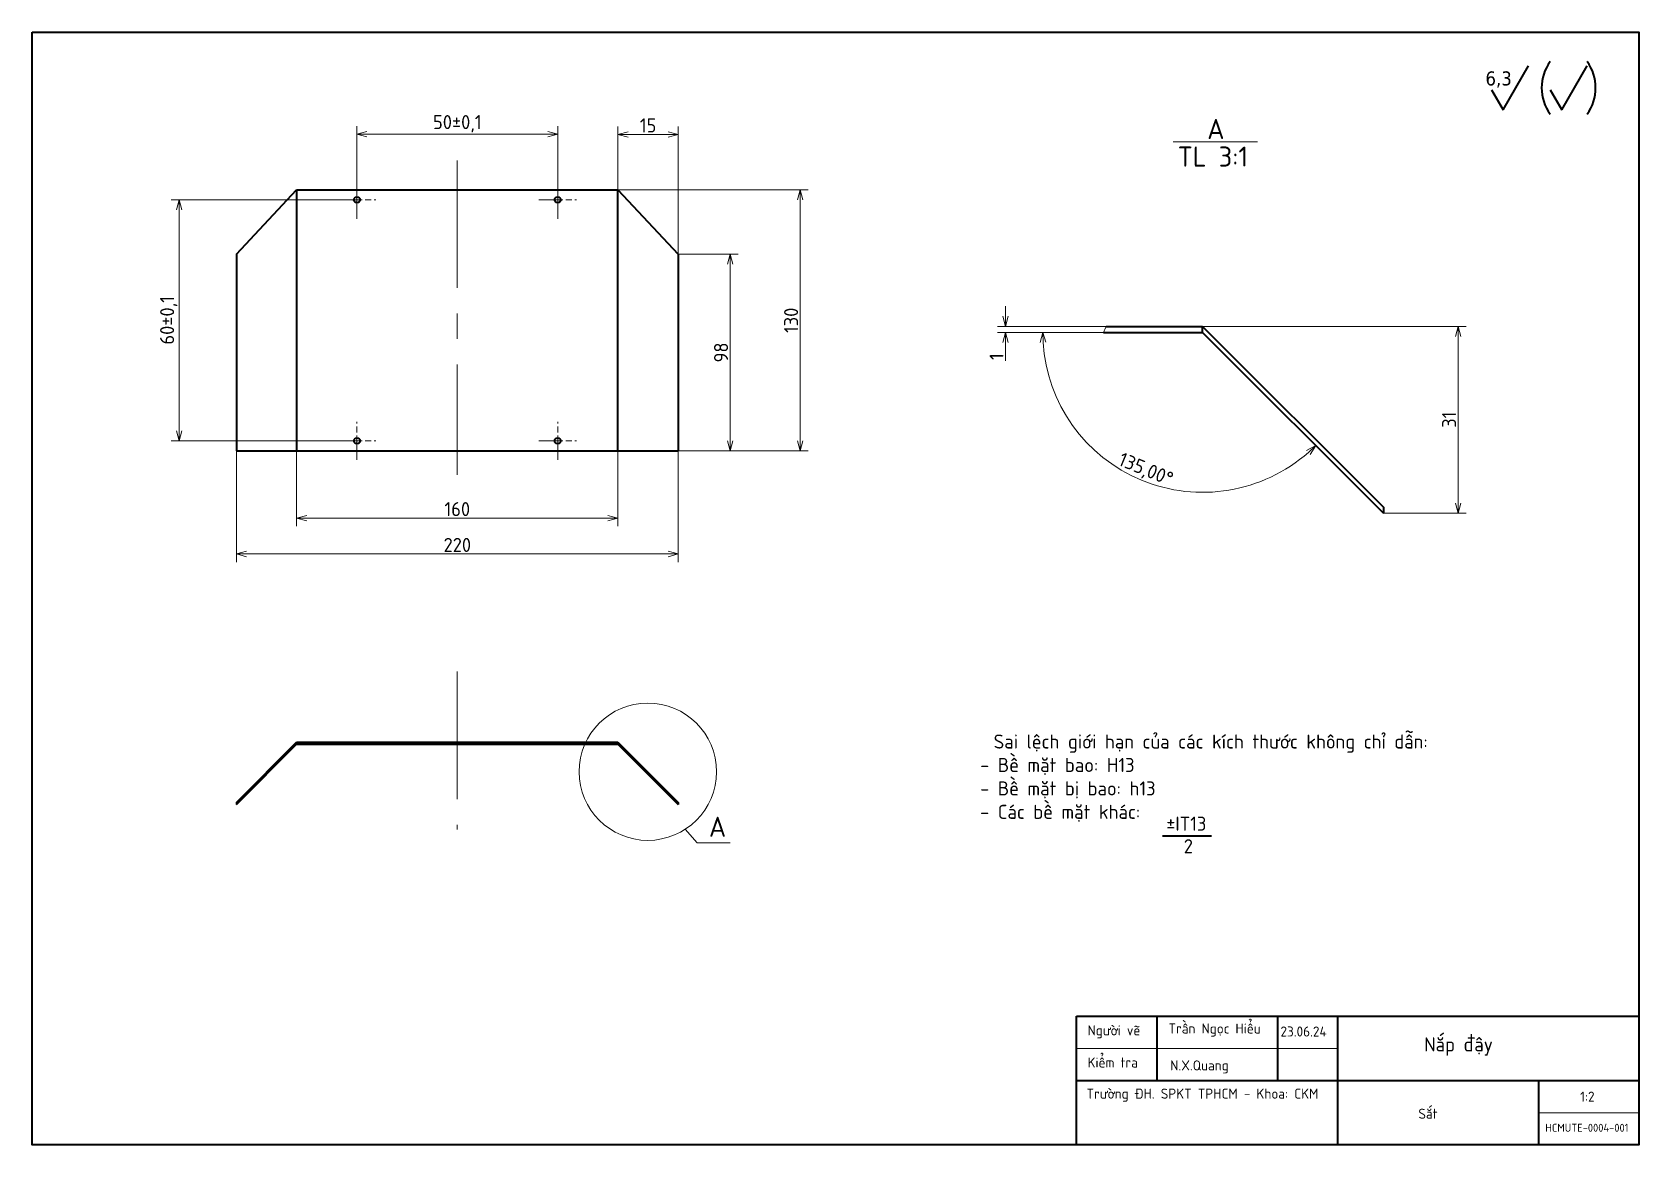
# Paper-space layout 'Sheet' of a CAD drawing. Header units: millimetres. Extents: x 10 to 410, y 10 to 287.
# The model-space entities are those that its viewports show. They can reach past a viewport. Long polylines and large blocks are cut down to what shows.
import ezdxf

# ---------------------------------------------------------------- set-up
doc = ezdxf.new("R2010")
doc.units = ezdxf.units.MM
doc.linetypes.add('AM_ISO08W050x2', pattern=[9, 6, -0.75, 1.5, -0.75])
doc.linetypes.add('CENTER', pattern=[50.8, 31.75, -6.35, 6.35, -6.35])
for name, color, linetype, lineweight in [('DuongTamNho', 20, 'CENTER', 13), ('NetDam', 7, 'Continuous', 35), ('Netmanh', 5, 'Continuous', 13), ('Nét mảnh', 130, 'Continuous', 13), ('Nét đậm', 7, 'Continuous', 35)]:
    doc.layers.add(name, color=color, linetype=linetype, lineweight=lineweight)
doc.styles.add('MtXpl_TCVN_7284', font='tcvn+7284-2003r.ttf')
doc.styles.add('Note Text (ISO)', font='tcvn+7284-2003r.ttf')
doc.dimstyles.new('Default (ISO)$0', dxfattribs={"dimtxt": 3.5, "dimasz": 2.5, "dimexe": 2, "dimexo": 0, "dimgap": 0.5, "dimtad": 1, "dimtxsty": 'Note Text (ISO)', "dimblk": 'OPEN30', "dimblk1": 'OPEN30', "dimblk2": 'OPEN90', "dimcen": 2.5, "dimclrd": 256, "dimclre": 256, "dimclrt": 256, "dimazin": 0, "dimtfac": 1, "dimtofl": 0, "dimtmove": 0, "dimatfit": 3, "dimldrblk": 'OPEN30', "dimfxl": 1, "dimtolj": 1, "dimtzin": 0, "dimlwd": -1, "dimlwe": -1, "dimarcsym": 0})
doc.dimstyles.new('Default (ISO)$2', dxfattribs={"dimtxt": 3.5, "dimasz": 2.5, "dimexe": 2, "dimexo": 0, "dimgap": 0.5, "dimtad": 1, "dimtxsty": 'Note Text (ISO)', "dimblk": 'OPEN30', "dimblk1": 'OPEN30', "dimblk2": 'OPEN90', "dimcen": 2.5, "dimclrd": 256, "dimclre": 256, "dimclrt": 256, "dimazin": 0, "dimtfac": 1, "dimtofl": 0, "dimtmove": 0, "dimatfit": 3, "dimldrblk": 'OPEN30', "dimfxl": 1, "dimtolj": 1, "dimtzin": 0, "dimlwd": -1, "dimlwe": -1, "dimarcsym": 0})

# ---------------------------------------------------------------- blocks, each defined once
blk = doc.blocks.new('_Open30')
at = {"color": 0, "linetype": 'ByBlock', "lineweight": -2}
for p, q in [((-1, 0.27), (0, 0)), ((0, 0), (-1, -0.27)), ((0, 0), (-1, 0))]:
    blk.add_line(p, q, dxfattribs=at)
blk = doc.blocks.new('*D11')
at = {"layer": 'Defpoints', "color": 0, "transparency": 16777216}
for p in [(276.69, 212.26), (301.4, 212.26), (301.4, 212.26), (273.24, 184.1), (346.4, 167.26)]:
    blk.add_point(p, dxfattribs=at)
at = {"layer": 'Netmanh', "linetype": 'Continuous', "transparency": 16777216}
blk.add_line((276.69, 212.26), (259.58, 212.26), dxfattribs=at)
blk.add_arc((301.4, 212.26), 39.82, 183.5974, 311.4026, dxfattribs=at)
at = {"layer": 'Netmanh', "transparency": 16777216, "xscale": 2.5, "yscale": 2.5, "zscale": 2.5}
for p, rotation in [((261.58, 212.26), 91.79871315677279), ((329.56, 184.1), 43.20128684321802)]:
    blk.add_blockref('_Open30', p, dxfattribs=dict(at, rotation=rotation))
at = {"layer": 'Netmanh', "transparency": 16777216, "insert": (287.16, 177.87), "char_height": 3.5, "attachment_point": 5, "rotation": 337.5, "style": 'Note Text (ISO)'}
blk.add_mtext('\\A1;135,00°', dxfattribs=at)
blk = doc.blocks.new('_Open90')
at = {"color": 0, "linetype": 'ByBlock', "lineweight": -2}
for p, q in [((0, 0), (-1, 0)), ((-0.5, 0.5), (0, 0)), ((0, 0), (-0.5, -0.5))]:
    blk.add_line(p, q, dxfattribs=at)
blk = doc.blocks.new('*D12')
at = {"layer": 'Defpoints', "color": 0, "transparency": 16777216}
for p in [(252.35, 212.26), (301.4, 213.76), (301.4, 212.26)]:
    blk.add_point(p, dxfattribs=at)
at = {"layer": 'Netmanh', "linetype": 'Continuous', "transparency": 16777216}
for p, q in [((252.35, 216.26), (252.35, 218.76)), ((301.4, 213.76), (250.35, 213.76)), ((301.4, 212.26), (250.35, 212.26)), ((252.35, 209.76), (252.35, 205.21))]:
    blk.add_line(p, q, dxfattribs=at)
at = {"layer": 'Netmanh', "transparency": 16777216, "xscale": 2.5, "yscale": 2.5, "zscale": 2.5}
for p, rotation in [((252.35, 213.76), 270), ((252.35, 212.26), 90)]:
    blk.add_blockref('_Open30', p, dxfattribs=dict(at, rotation=rotation))
at = {"layer": 'Netmanh', "transparency": 16777216, "insert": (250.1, 206.23), "char_height": 3.5, "attachment_point": 5, "rotation": 90, "style": 'Note Text (ISO)'}
blk.add_mtext('\\A1;1', dxfattribs=at)
blk = doc.blocks.new('*D13')
at = {"layer": 'Defpoints', "color": 0, "transparency": 16777216}
for p in [(301.4, 213.76), (346.4, 167.26), (365.01, 167.26)]:
    blk.add_point(p, dxfattribs=at)
at = {"layer": 'Netmanh', "linetype": 'Continuous', "transparency": 16777216}
for p, q in [((301.4, 213.76), (367.01, 213.76)), ((365.01, 211.26), (365.01, 169.76)), ((346.4, 167.26), (367.01, 167.26))]:
    blk.add_line(p, q, dxfattribs=at)
at = {"layer": 'Netmanh', "transparency": 16777216, "xscale": 2.5, "yscale": 2.5, "zscale": 2.5}
for p, rotation in [((365.01, 213.76), 90), ((365.01, 167.26), 270)]:
    blk.add_blockref('_Open30', p, dxfattribs=dict(at, rotation=rotation))
at = {"layer": 'Netmanh', "transparency": 16777216, "insert": (362.76, 190.51), "char_height": 3.5, "attachment_point": 5, "rotation": 90, "style": 'Note Text (ISO)'}
blk.add_mtext('\\A1;31', dxfattribs=at)
blk = doc.blocks.new('*D14')
at = {"layer": 'Defpoints', "color": 0, "transparency": 16777216}
for p in [(75.85, 215.26), (155.85, 215.26), (155.85, 166.01)]:
    blk.add_point(p, dxfattribs=at)
at = {"layer": 'Netmanh', "linetype": 'Continuous', "transparency": 16777216}
for p, q in [((75.85, 215.26), (75.85, 164.01)), ((155.85, 215.26), (155.85, 164.01)), ((78.35, 166.01), (153.35, 166.01))]:
    blk.add_line(p, q, dxfattribs=at)
at = {"layer": 'Netmanh', "transparency": 16777216, "xscale": 2.5, "yscale": 2.5, "zscale": 2.5, "rotation": 180}
blk.add_blockref('_Open30', (75.85, 166.01), dxfattribs=at)
at = {"layer": 'Netmanh', "transparency": 16777216, "xscale": 2.5, "yscale": 2.5, "zscale": 2.5}
blk.add_blockref('_Open30', (155.85, 166.01), dxfattribs=at)
at = {"layer": 'Netmanh', "transparency": 16777216, "insert": (115.85, 168.26), "char_height": 3.5, "attachment_point": 5, "style": 'Note Text (ISO)'}
blk.add_mtext('\\A1;160', dxfattribs=at)
blk = doc.blocks.new('*D15')
at = {"layer": 'Defpoints', "color": 0, "transparency": 16777216}
for p in [(140.85, 261.6), (90.85, 245.26), (140.85, 245.26)]:
    blk.add_point(p, dxfattribs=at)
at = {"layer": 'Netmanh', "linetype": 'Continuous', "transparency": 16777216}
for p, q in [((90.85, 245.26), (90.85, 263.6)), ((93.35, 261.6), (138.35, 261.6)), ((140.85, 245.26), (140.85, 263.6))]:
    blk.add_line(p, q, dxfattribs=at)
at = {"layer": 'Netmanh', "transparency": 16777216, "xscale": 2.5, "yscale": 2.5, "zscale": 2.5, "rotation": 180}
blk.add_blockref('_Open30', (90.85, 261.6), dxfattribs=at)
at = {"layer": 'Netmanh', "transparency": 16777216, "xscale": 2.5, "yscale": 2.5, "zscale": 2.5}
blk.add_blockref('_Open30', (140.85, 261.6), dxfattribs=at)
at = {"layer": 'Netmanh', "transparency": 16777216, "insert": (115.85, 264.2), "char_height": 3.5, "attachment_point": 5, "style": 'Note Text (ISO)'}
blk.add_mtext('\\A1;50%%P0,1', dxfattribs=at)
blk = doc.blocks.new('*D16')
at = {"layer": 'Defpoints', "color": 0, "transparency": 16777216}
for p in [(90.85, 245.26), (46.61, 185.26), (90.85, 185.26)]:
    blk.add_point(p, dxfattribs=at)
at = {"layer": 'Netmanh', "linetype": 'Continuous', "transparency": 16777216}
for p, q in [((90.85, 245.26), (44.61, 245.26)), ((46.61, 242.76), (46.61, 187.76)), ((90.85, 185.26), (44.61, 185.26))]:
    blk.add_line(p, q, dxfattribs=at)
at = {"layer": 'Netmanh', "transparency": 16777216, "xscale": 2.5, "yscale": 2.5, "zscale": 2.5}
for p, rotation in [((46.61, 245.26), 90), ((46.61, 185.26), 270)]:
    blk.add_blockref('_Open30', p, dxfattribs=dict(at, rotation=rotation))
at = {"layer": 'Netmanh', "transparency": 16777216, "insert": (44.01, 215.26), "char_height": 3.5, "attachment_point": 5, "rotation": 90, "style": 'Note Text (ISO)'}
blk.add_mtext('\\A1;60%%P0,1', dxfattribs=at)
blk = doc.blocks.new('*D17')
at = {"layer": 'Defpoints', "color": 0, "transparency": 16777216}
for p in [(155.85, 247.76), (201.2, 247.76), (155.85, 182.76)]:
    blk.add_point(p, dxfattribs=at)
at = {"layer": 'Netmanh', "linetype": 'Continuous', "transparency": 16777216}
for p, q in [((155.85, 247.76), (203.2, 247.76)), ((201.2, 185.26), (201.2, 245.26)), ((155.85, 182.76), (203.2, 182.76))]:
    blk.add_line(p, q, dxfattribs=at)
at = {"layer": 'Netmanh', "transparency": 16777216, "xscale": 2.5, "yscale": 2.5, "zscale": 2.5}
for p, rotation in [((201.2, 247.76), 90), ((201.2, 182.76), 270)]:
    blk.add_blockref('_Open30', p, dxfattribs=dict(at, rotation=rotation))
at = {"layer": 'Netmanh', "transparency": 16777216, "insert": (198.95, 215.26), "char_height": 3.5, "attachment_point": 5, "rotation": 90, "style": 'Note Text (ISO)'}
blk.add_mtext('\\A1;130', dxfattribs=at)
blk = doc.blocks.new('*D18')
at = {"layer": 'Defpoints', "color": 0, "transparency": 16777216}
for p in [(170.85, 231.76), (170.85, 182.76), (183.76, 182.76)]:
    blk.add_point(p, dxfattribs=at)
at = {"layer": 'Netmanh', "linetype": 'Continuous', "transparency": 16777216}
for p, q in [((170.85, 231.76), (185.76, 231.76)), ((183.76, 229.26), (183.76, 185.26)), ((170.85, 182.76), (185.76, 182.76))]:
    blk.add_line(p, q, dxfattribs=at)
at = {"layer": 'Netmanh', "transparency": 16777216, "xscale": 2.5, "yscale": 2.5, "zscale": 2.5}
for p, rotation in [((183.76, 231.76), 90), ((183.76, 182.76), 270)]:
    blk.add_blockref('_Open30', p, dxfattribs=dict(at, rotation=rotation))
at = {"layer": 'Netmanh', "transparency": 16777216, "insert": (181.51, 207.26), "char_height": 3.5, "attachment_point": 5, "rotation": 90, "style": 'Note Text (ISO)'}
blk.add_mtext('\\A1;98', dxfattribs=at)
blk = doc.blocks.new('*D19')
at = {"layer": 'Defpoints', "color": 0, "transparency": 16777216}
for p in [(60.85, 182.76), (170.85, 182.76), (170.85, 157.09)]:
    blk.add_point(p, dxfattribs=at)
at = {"layer": 'Netmanh', "linetype": 'Continuous', "transparency": 16777216}
for p, q in [((60.85, 182.76), (60.85, 155.09)), ((170.85, 182.76), (170.85, 155.09)), ((63.35, 157.09), (168.35, 157.09))]:
    blk.add_line(p, q, dxfattribs=at)
at = {"layer": 'Netmanh', "transparency": 16777216, "xscale": 2.5, "yscale": 2.5, "zscale": 2.5, "rotation": 180}
blk.add_blockref('_Open30', (60.85, 157.09), dxfattribs=at)
at = {"layer": 'Netmanh', "transparency": 16777216, "xscale": 2.5, "yscale": 2.5, "zscale": 2.5}
blk.add_blockref('_Open30', (170.85, 157.09), dxfattribs=at)
at = {"layer": 'Netmanh', "transparency": 16777216, "insert": (115.85, 159.34), "char_height": 3.5, "attachment_point": 5, "style": 'Note Text (ISO)'}
blk.add_mtext('\\A1;220', dxfattribs=at)
blk = doc.blocks.new('*D20')
at = {"layer": 'Defpoints', "color": 0, "transparency": 16777216}
for p in [(170.85, 261.53), (155.85, 182.76), (170.85, 182.76)]:
    blk.add_point(p, dxfattribs=at)
at = {"layer": 'Netmanh', "linetype": 'Continuous', "transparency": 16777216}
for p, q in [((155.85, 182.76), (155.85, 263.53)), ((158.35, 261.53), (168.35, 261.53)), ((170.85, 182.76), (170.85, 263.53))]:
    blk.add_line(p, q, dxfattribs=at)
at = {"layer": 'Netmanh', "transparency": 16777216, "xscale": 2.5, "yscale": 2.5, "zscale": 2.5, "rotation": 180}
blk.add_blockref('_Open30', (155.85, 261.53), dxfattribs=at)
at = {"layer": 'Netmanh', "transparency": 16777216, "xscale": 2.5, "yscale": 2.5, "zscale": 2.5}
blk.add_blockref('_Open30', (170.85, 261.53), dxfattribs=at)
at = {"layer": 'Netmanh', "transparency": 16777216, "insert": (163.35, 263.78), "char_height": 3.5, "attachment_point": 5, "style": 'Note Text (ISO)'}
blk.add_mtext('\\A1;15', dxfattribs=at)

msp = doc.modelspace()

# ---------------------------------------------------------------- linework, layer by layer
at = {"layer": 'Netmanh'}
for p, q in [((288.02, 25.62), (293.9, 18.79)), ((293.9, 18.79), (310.42, 18.79))]:
    msp.add_line(p, q, dxfattribs=at)
msp.add_circle((269.36, 54.27), 34.19, dxfattribs=at)
msp.add_arc((590.15, 231.82), 102.58, 154.48721, 156.33006, dxfattribs=at)
at = {"layer": 'Nét đậm'}
for p, q in [((64.52, 312.01), (94.52, 344.01)), ((94.52, 344.01), (254.52, 344.01)), ((94.52, 344.01), (94.52, 214.01)), ((254.52, 214.01), (254.52, 344.01)), ((254.52, 344.01), (284.52, 312.01)), ((64.52, 312.01), (64.52, 214.01)), ((284.52, 312.01), (284.52, 214.01)), ((496.2, 273), (545.62, 273)), ((497.57, 276), (545.62, 276)), ((545.62, 273), (545.62, 276)), ((545.62, 276), (635.62, 186)), ((545.62, 273), (635.62, 183)), ((64.52, 214.01), (94.52, 214.01)), ((94.52, 214.01), (254.52, 214.01)), ((254.52, 214.01), (284.52, 214.01)), ((635.62, 186), (635.62, 183)), ((64.52, 39), (94.52, 69)), ((64.52, 38), (94.52, 68)), ((94.52, 69), (254.52, 69)), ((94.52, 69), (94.52, 68)), ((94.52, 68), (254.52, 68)), ((254.52, 68), (254.52, 69)), ((254.52, 69), (284.52, 39)), ((254.52, 68), (284.52, 38)), ((64.52, 39), (64.52, 38)), ((284.52, 39), (284.52, 38))]:
    msp.add_line(p, q, dxfattribs=at)
at = {"layer": 'Nét đậm', "ltscale": 0.657895}
for p, q in [((123.02, 68), (123.02, 69)), ((126.02, 68), (126.02, 69)), ((223.02, 68), (223.02, 69)), ((226.02, 68), (226.02, 69))]:
    msp.add_line(p, q, dxfattribs=at)
at = {"layer": 'Nét đậm'}
for centre in [(124.52, 339.01), (224.52, 339.01), (124.52, 219.01), (224.52, 219.01)]:
    msp.add_circle(centre, 1.5, dxfattribs=at)

psp = doc.layouts.new('Sheet')

# ---------------------------------------------------------------- linework, layer by layer
at = {"layer": 'DuongTamNho'}
for p, q in [((115.85, 255.0672), (115.85, 176.7771)), ((115.85, 127.8022), (115.85, 88.4895))]:
    psp.add_line(p, q, dxfattribs=at)
at = {"layer": 'DuongTamNho', "linetype": 'AM_ISO08W050x2'}
for p, q in [((90.85, 240.5492), (90.85, 249.9718)), ((140.85, 240.5492), (140.85, 249.9718)), ((86.1387, 245.2605), (95.5613, 245.2605)), ((136.1387, 245.2605), (145.5613, 245.2605)), ((90.85, 180.5492), (90.85, 189.9718)), ((140.85, 180.5492), (140.85, 189.9718)), ((86.1387, 185.2605), (95.5613, 185.2605)), ((136.1387, 185.2605), (145.5613, 185.2605))]:
    psp.add_line(p, q, dxfattribs=at)
at = {"layer": 'NetDam'}
for p, q in [((376.2144, 267.6309), (382.5652, 278.6309)), ((390.7887, 267.6309), (397.1396, 278.6309)), ((373.3276, 272.6309), (376.2144, 267.6309)), ((387.902, 272.6309), (390.7887, 267.6309)), ((291.4103, 86.9212), (303.5825, 86.9212)), ((270, 42), (410, 42)), ((270, 10), (270, 42)), ((290, 42), (290, 26)), ((320, 42), (320, 26)), ((335, 42), (335, 10)), ((410, 42), (410, 10)), ((385, 26), (385, 10)), ((410, 10), (270, 10))]:
    psp.add_line(p, q, dxfattribs=at)
at = {"layer": 'NetDam', "color": 18, "true_color": 0x000000}
psp.add_line((270, 26), (410, 26), dxfattribs=at)
at = {"layer": 'NetDam'}
psp.add_lwpolyline([(10, 287), (410, 287), (410, 10), (10, 10)], close=True, dxfattribs=at)
for centre, start, end in [((397.0668, 273.1309), 144.447189, 215.552811), ((387.9747, 273.1309), 324.447189, 35.552811)]:
    psp.add_arc(centre, 11.2649, start, end, dxfattribs=at)
at = {"layer": 'Netmanh', "color": 18, "true_color": 0x000000}
for p, q in [((270, 34), (335, 34)), ((385, 18), (410, 18))]:
    psp.add_line(p, q, dxfattribs=at)
at = {"layer": 'Nét mảnh'}
psp.add_line((294.0447, 259.7207), (315.0447, 259.7207), dxfattribs=at)

# ---------------------------------------------------------------- texts
at = {"layer": 'NetDam', "attachment_point": 1}
for s, insert, char_height in [('{\\fTahoma|b0|i0|c0|p34;6,3}', (371.7997, 277.2284), 3.5), ('{\\fTCVN 7284|b0|i0|c0|p34;Trần Ngọc Hiểu}', (292.8936, 40.2149), 2.5), ('{\\fTCVN 7284|b0|i0|c0|p34;Người vẽ}', (272.75, 39.75), 2.5), ('{\\fTCVN 7284|b0|i0|c0|p34;23.06.24}', (320.7801, 39.4715), 2.5), ('{\\fTCVN 7284|b0|i0|c0|p34;Nắp đậy}', (356.5322, 36.75), 3.5), ('{\\fTCVN 7284|b0|i0|c0|p34;Kiểm tra}', (272.75, 31.75), 2.5), ('{\\fTCVN 7284|b0|i0|c0|p34;N.X.Quang}', (293.3248, 31.026), 2.5), ('{\\fTCVN 7284|b0|i0|c0|p34;Trường ĐH. SPKT TPHCM - Khoa: CKM}', (272.498, 24), 2.5), ('{\\fTCVN 7284|b0|i0|c0|p34;1:2}', (395.374, 23.25), 2.5), ('{\\fTCVN 7284|b0|i0|c0|p34;Sắt}', (355.11, 19), 2.5), ('{\\fTCVN 7284|b0|i0|c0|p34;\\H0.79167x;HCMUTE-0004-001}', (386.7164, 15.25), 2.5)]:
    psp.add_mtext(s, dxfattribs=dict(at, insert=insert, char_height=char_height))
at = {"layer": 'NetDam', "char_height": 3.5, "width": 9.9225, "attachment_point": 1, "style": 'Note Text (ISO)'}
for s, insert in [('±IT13', (292.3302, 91.7028)), ('2', (296.7066, 86.0885))]:
    psp.add_mtext(s, dxfattribs=dict(at, insert=insert))
at = {"layer": 'Nét đậm', "char_height": 5, "attachment_point": 5, "style": 'MtXpl_TCVN_7284'}
for s, insert in [('A', (304.6874, 262.8971)), ('TL 3:1', (303.9475, 256.0205)), ('A', (180.6366, 89.1758))]:
    psp.add_mtext(s, dxfattribs=dict(at, insert=insert))
at = {"layer": 'Nét đậm', "color": 0, "insert": (235.3794, 112.1526), "char_height": 3.5, "attachment_point": 1}
psp.add_mtext_dynamic_manual_height_columns('{\\fTCVN 7284|b0|i0|c0|p34;\\C256;^I\\C0;Sai lệch giới hạn của các kích thước không chỉ dẫn:\\P     - Bề mặt bao: H13\\P     - Bề mặt bị bao: h13\\P     - Các bề mặt khác: \\P^I^I^I}', width=177.902003, gutter_width=12.5, heights=[64.7938], dxfattribs=at)

# ---------------------------------------------------------------- dimensions: what is measured, and where the dimension line sits
at = {"layer": 'Netmanh'}
dim = psp.add_linear_dim(base=(140.85, 261.6008), p1=(90.85, 245.2605), p2=(140.85, 245.2605), text='<>%%P0,1', dimstyle='Default (ISO)$0', dxfattribs=at)
dim.commit()
dim.dimension.update_dxf_attribs({"geometry": '*D15', "text_midpoint": (115.85, 264.2008)})
dim = psp.add_linear_dim(base=(170.85, 261.5289), p1=(155.85, 182.7605), p2=(170.85, 182.7605), dimstyle='Default (ISO)$0', dxfattribs=at)
dim.commit()
dim.dimension.update_dxf_attribs({"geometry": '*D20', "text_midpoint": (163.35, 263.7789)})
dim = psp.add_linear_dim(base=(46.6115, 185.2605), p1=(90.85, 245.2605), p2=(90.85, 185.2605), angle=90, text='<>%%P0,1', dimstyle='Default (ISO)$0', dxfattribs=at)
dim.commit()
dim.dimension.update_dxf_attribs({"geometry": '*D16', "text_midpoint": (44.0115, 215.2605)})
for base, p1, p2, picture, middle in [((201.1979, 247.7605), (155.85, 182.7605), (155.85, 247.7605), '*D17', (198.9479, 215.2605)), ((183.7636, 182.7605), (170.85, 231.7605), (170.85, 182.7605), '*D18', (181.5136, 207.2605))]:
    dim = psp.add_linear_dim(base=base, p1=p1, p2=p2, angle=90, dimstyle='Default (ISO)$0', override={"dimlfac": -2}, dxfattribs=at)
    dim.commit()
    dim.dimension.update_dxf_attribs({"geometry": picture, "text_midpoint": middle})
for base, p2, text, picture, middle in [((252.3542, 212.2556), (301.4012, 212.2556), '1', '*D12', (250.1042, 206.2306)), ((365.0117, 167.2556), (346.4012, 167.2556), '31', '*D13', (362.7617, 190.5056))]:
    dim = psp.add_linear_dim(base=base, p1=(301.4012, 213.7556), p2=p2, angle=90, text=text, dimstyle='Default (ISO)$0', override={"dimlfac": -2}, dxfattribs=at)
    dim.commit()
    dim.dimension.update_dxf_attribs({"geometry": picture, "text_midpoint": middle})
for base, p1, p2, picture, middle in [((155.85, 166.0138), (75.85, 215.2605), (155.85, 215.2605), '*D14', (115.85, 168.2638)), ((170.85, 157.0947), (60.85, 182.7605), (170.85, 182.7605), '*D19', (115.85, 159.3447))]:
    dim = psp.add_linear_dim(base=base, p1=p1, p2=p2, dimstyle='Default (ISO)$0', override={"dimlfac": -2}, dxfattribs=at)
    dim.commit()
    dim.dimension.update_dxf_attribs({"geometry": picture, "text_midpoint": middle})
dim = psp.add_angular_dim_2l(base=(273.2415, 184.0959), line1=((301.4012, 212.2556), (346.4012, 167.2556)), line2=((276.6892, 212.2556), (301.4012, 212.2556)), dimstyle='Default (ISO)$2', dxfattribs=at)
dim.commit()
dim.dimension.update_dxf_attribs({"geometry": '*D11', "text_midpoint": (287.1563, 177.8653)})

# ---------------------------------------------------------------- viewports
at = {"layer": 'NetDam', "lineweight": 35}
psp.add_viewport(center=(210, 148.5), size=(400, 277), view_center_point=(362.8193, 145.4889), view_height=554.000002, dxfattribs=at)

doc.saveas('drawing.dxf')
